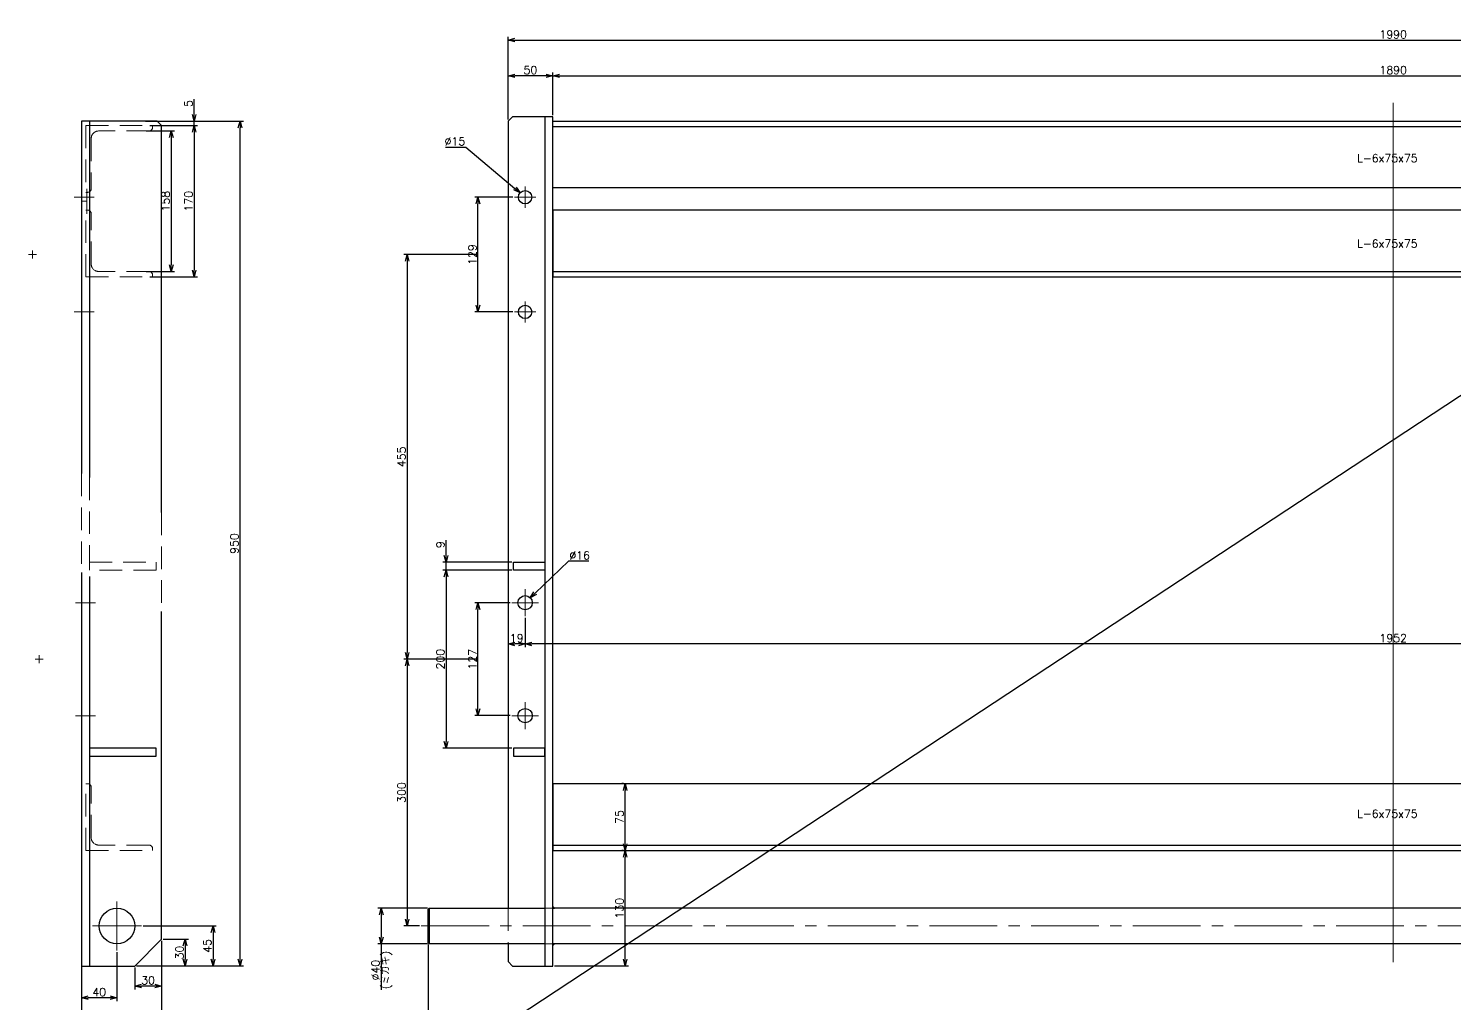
# Model space of a CAD drawing. Header units: millimetres. Extents: x -8731 to 85711, y -14522 to 31379.
# Drawn here: x 2849 to 4452, y -2187 to -1091 of the extents above; entities that cross this region are included whole.
import ezdxf

# ---------------------------------------------------------------- set-up
doc = ezdxf.new("R2010")
doc.units = ezdxf.units.MM
doc.header["$LTSCALE"] = 4
doc.header["$PDMODE"] = 99
doc.header["$PDSIZE"] = 1
doc.linetypes.add('CENTER2', pattern=[28.575, 19.05, -3.175, 3.175, -3.175])
doc.linetypes.add('HIDDEN', pattern=[9.525, 6.35, -3.175])
for name, color, linetype, lineweight in [('04_HIDDEN', 2, 'HIDDEN', 13), ('05_CENTER', 4, 'CENTER2', 13), ('08_DIM', 3, 'Continuous', 13)]:
    doc.layers.add(name, color=color, linetype=linetype, lineweight=lineweight)
doc.layers.add('10_DRAFT', color=8, linetype='Continuous', lineweight=0, plot=False)
doc.styles.add('KSS_TXT', font='txt.shx', dxfattribs={"bigfont": 'extfont2.shx'})
doc.dimstyles.new('KSS_DIM', dxfattribs={"dimscale": 3, "dimtxt": 3, "dimasz": 2.5, "dimexe": 1.25, "dimexo": 0.625, "dimtad": 1, "dimdsep": 46, "dimtxsty": 'KSS_TXT', "dimblk": 'OPEN30', "dimcen": 0, "dimazin": 2, "dimtfac": 0.75, "dimtmove": 0, "dimatfit": 3, "dimldrblk": 'OPEN30', "dimfxl": 1, "dimtolj": 1, "dimarcsym": 0})
doc.dimstyles.new('KSS_DIM$3', dxfattribs={"dimscale": 3, "dimtxt": 3, "dimasz": 2.5, "dimexe": 1.25, "dimexo": 0.625, "dimtad": 1, "dimtih": 1, "dimtoh": 1, "dimdsep": 46, "dimtxsty": 'KSS_TXT', "dimblk": 'OPEN30', "dimcen": 0, "dimazin": 2, "dimtfac": 0.75, "dimtofl": 0, "dimtmove": 0, "dimatfit": 3, "dimldrblk": 'OPEN30', "dimfxl": 1, "dimtolj": 1, "dimarcsym": 0})

# ---------------------------------------------------------------- blocks, each defined once
blk = doc.blocks.new('_Open30')
at = {"color": 0, "linetype": 'ByBlock', "lineweight": -2}
for p, q in [((-1, 0.27), (0, 0)), ((0, 0), (-1, -0.27)), ((0, 0), (-1, 0))]:
    blk.add_line(p, q, dxfattribs=at)
blk = doc.blocks.new('*D973')
at = {"layer": '08_DIM', "color": 0, "lineweight": -2, "transparency": 16777216}
for p, q in [((3392.3, -1699.9), (3314.5, -1699.9)), ((3318.3, -1707.4), (3318.3, -1892.4)), ((3392.3, -1899.9), (3314.5, -1899.9))]:
    blk.add_line(p, q, dxfattribs=at)
at = {"layer": 'Defpoints', "color": 0, "transparency": 16777216}
for p in [(3394.2, -1699.9), (3318.3, -1899.9), (3394.2, -1899.9)]:
    blk.add_point(p, dxfattribs=at)
at = {"layer": '08_DIM', "color": 0, "lineweight": -2, "transparency": 16777216, "xscale": 7.5, "yscale": 7.5, "zscale": 7.5}
for p, rotation in [((3318.3, -1699.9), 90), ((3318.3, -1899.9), 270)]:
    blk.add_blockref('_Open30', p, dxfattribs=dict(at, rotation=rotation))
at = {"layer": '08_DIM', "color": 0, "transparency": 16777216, "insert": (3311.9, -1799.9), "char_height": 9, "attachment_point": 5, "rotation": 90, "style": 'KSS_TXT'}
blk.add_mtext('\\A1;200', dxfattribs=at)
blk = doc.blocks.new('*D1056')
at = {"layer": '08_DIM', "color": 0, "lineweight": -2, "transparency": 16777216}
for p, q in [((3390.2, -1736.4), (3350.5, -1736.4)), ((3354.2, -1855.9), (3354.2, -1743.9)), ((3390.2, -1863.4), (3350.5, -1863.4))]:
    blk.add_line(p, q, dxfattribs=at)
at = {"layer": 'Defpoints', "color": 0, "transparency": 16777216}
for p in [(3354.2, -1736.4), (3392.1, -1736.4), (3392.1, -1863.4)]:
    blk.add_point(p, dxfattribs=at)
at = {"layer": '08_DIM', "color": 0, "lineweight": -2, "transparency": 16777216, "xscale": 7.5, "yscale": 7.5, "zscale": 7.5}
for p, rotation in [((3354.2, -1736.4), 90), ((3354.2, -1863.4), 270)]:
    blk.add_blockref('_Open30', p, dxfattribs=dict(at, rotation=rotation))
at = {"layer": '08_DIM', "color": 0, "transparency": 16777216, "insert": (3347.9, -1799.9), "char_height": 9, "attachment_point": 5, "rotation": 90, "style": 'KSS_TXT'}
blk.add_mtext('\\A1;127', dxfattribs=at)
blk = doc.blocks.new('*D1057')
at = {"layer": '08_DIM', "color": 0, "lineweight": -2, "transparency": 16777216}
for p, q in [((2977.9, -2099.9), (3060, -2099.9)), ((3056.3, -2107.4), (3056.3, -2137.4)), ((2970.2, -2144.9), (3060, -2144.9))]:
    blk.add_line(p, q, dxfattribs=at)
at = {"layer": 'Defpoints', "color": 0, "transparency": 16777216}
for p in [(2976, -2099.9), (2968.3, -2144.9), (3056.3, -2144.9)]:
    blk.add_point(p, dxfattribs=at)
at = {"layer": '08_DIM', "color": 0, "lineweight": -2, "transparency": 16777216, "xscale": 7.5, "yscale": 7.5, "zscale": 7.5}
for p, rotation in [((3056.3, -2099.9), 90), ((3056.3, -2144.9), 270)]:
    blk.add_blockref('_Open30', p, dxfattribs=dict(at, rotation=rotation))
at = {"layer": '08_DIM', "color": 0, "transparency": 16777216, "insert": (3049.9, -2122.4), "char_height": 9, "attachment_point": 5, "rotation": 90, "style": 'KSS_TXT'}
blk.add_mtext('\\A1;45', dxfattribs=at)
blk = doc.blocks.new('*D1074')
at = {"layer": '08_DIM', "color": 0, "lineweight": -2, "transparency": 16777216}
for p, q in [((2998.3, -2116.8), (2998.3, -2171.2)), ((2968.3, -2146.8), (2968.3, -2171.2)), ((2990.8, -2167.5), (2975.8, -2167.5))]:
    blk.add_line(p, q, dxfattribs=at)
at = {"layer": 'Defpoints', "color": 0, "transparency": 16777216}
for p in [(2998.3, -2114.9), (2968.3, -2144.9), (2968.3, -2167.5)]:
    blk.add_point(p, dxfattribs=at)
at = {"layer": '08_DIM', "color": 0, "lineweight": -2, "transparency": 16777216, "xscale": 7.5, "yscale": 7.5, "zscale": 7.5, "rotation": 180}
blk.add_blockref('_Open30', (2968.3, -2167.5), dxfattribs=at)
at = {"layer": '08_DIM', "color": 0, "lineweight": -2, "transparency": 16777216, "xscale": 7.5, "yscale": 7.5, "zscale": 7.5}
blk.add_blockref('_Open30', (2998.3, -2167.5), dxfattribs=at)
at = {"layer": '08_DIM', "color": 0, "transparency": 16777216, "insert": (2983.3, -2161.1), "char_height": 9, "attachment_point": 5, "style": 'KSS_TXT'}
blk.add_mtext('\\A1;30', dxfattribs=at)
blk = doc.blocks.new('A$C67F20274_1_1_1')
h = blk.add_hatch(color=3)
h.dxf.hatch_style = 1
h.paths.add_polyline_path([(0, -2), (0, 0), (-2, 0)])
at = {"color": 3}
blk.add_lwpolyline([(0, 0), (-2, 0), (-2, 0), (0, -2)], close=True, dxfattribs=at)
blk = doc.blocks.new('A$C710D0C96_1_1_1')
at = {"color": 0}
for p, q in [((-954, 940), (-954, -15)), ((-945, 929), (945, 929)), ((-945, 766), (945, 766)), ((-945, 121), (945, 121)), ((-1084, 50), (-1084, 10)), ((945, 50), (-945, 50)), ((945, 10), (-945, 10))]:
    blk.add_line(p, q, dxfattribs=at)
blk.add_lwpolyline([(-995, 10), (-995, -10), (-990, -15), (-945, -15), (-945, 940), (-990, 940), (-995, 935), (-995, 50)], dxfattribs=at)
for points in [[(-945, 935), (945, 935), (945, 860), (-945, 860)], [(-945, 760), (945, 760), (945, 835), (-945, 835)], [(-954, 430), (-989, 430), (-989, 439), (-954, 439)], [(-954, 230), (-989, 230), (-989, 221), (-954, 221)], [(-945, 115), (945, 115), (945, 190), (-945, 190)], [(-954, 50), (-954, 10), (-1084, 10), (-1085, 11), (-1085, 49), (-1084, 50)]]:
    blk.add_lwpolyline(points, close=True, dxfattribs=at)
for centre, radius in [((-976, 849.5), 7.5), ((-976, 720.5), 7.5), ((-976, 393.5), 8), ((-976, 266.5), 8)]:
    blk.add_circle(centre, radius, dxfattribs=at)
at = {"layer": '04_HIDDEN'}
for p, q in [((-995, 50), (-995, 10)), ((-954, 50), (-945, 50)), ((-954, 10), (-945, 10))]:
    blk.add_line(p, q, dxfattribs=at)
at = {"layer": '05_CENTER'}
for p, q in [((-976, 837.6), (-976, 861.4)), ((-987.9, 849.5), (-964.1, 849.5)), ((-976, 708.6), (-976, 732.4)), ((-987.9, 720.5), (-964.1, 720.5)), ((-976, 378.4), (-976, 408.6)), ((-991.1, 393.5), (-960.9, 393.5)), ((-976, 251.4), (-976, 281.6)), ((-991.1, 266.5), (-960.9, 266.5)), ((-1092.8, 30), (1092.8, 30))]:
    blk.add_line(p, q, dxfattribs=at)
at = {"layer": '10_DRAFT'}
blk.add_line((0, 955.7), (0, -10.8), dxfattribs=at)
at = {"rotation": 180}
blk.add_blockref('A$C67F20274_1_1_1', (-945, 50), dxfattribs=at)
at = {"xscale": -1}
blk.add_blockref('A$C67F20274_1_1_1', (-945, 10), dxfattribs=at)
at = {"layer": '10_DRAFT', "style": 'KSS_TXT'}
for p in [(-40.7, 888.9), (-40.7, 792.8), (-40.7, 151.8)]:
    blk.add_text('L-6x75x75', height=9, dxfattribs=at).set_placement(p)
blk = doc.blocks.new('*D3765')
at = {"layer": '08_DIM', "color": 0, "lineweight": -2, "transparency": 16777216}
for p, q in [((2981.2, -1205.9), (3013.1, -1205.9)), ((3009.4, -1213.4), (3009.4, -1356.4)), ((2981.2, -1363.9), (3013.1, -1363.9))]:
    blk.add_line(p, q, dxfattribs=at)
at = {"layer": 'Defpoints', "color": 0, "transparency": 16777216}
for p in [(2979.3, -1205.9), (2979.3, -1363.9), (3009.4, -1363.9)]:
    blk.add_point(p, dxfattribs=at)
at = {"layer": '08_DIM', "color": 0, "lineweight": -2, "transparency": 16777216, "xscale": 7.5, "yscale": 7.5, "zscale": 7.5}
for p, rotation in [((3009.4, -1205.9), 90), ((3009.4, -1363.9), 270)]:
    blk.add_blockref('_Open30', p, dxfattribs=dict(at, rotation=rotation))
at = {"layer": '08_DIM', "color": 0, "transparency": 16777216, "insert": (3003, -1284.9), "char_height": 9, "attachment_point": 5, "rotation": 90, "style": 'KSS_TXT'}
blk.add_mtext('\\A1;158', dxfattribs=at)
blk = doc.blocks.new('*D3766')
at = {"layer": '08_DIM', "color": 0, "lineweight": -2, "transparency": 16777216}
for p, q in [((2985.2, -1199.9), (3038.9, -1199.9)), ((3035.1, -1207.4), (3035.1, -1362.4)), ((2985.2, -1369.9), (3038.9, -1369.9))]:
    blk.add_line(p, q, dxfattribs=at)
at = {"layer": 'Defpoints', "color": 0, "transparency": 16777216}
for p in [(2983.3, -1199.9), (2983.3, -1369.9), (3035.1, -1369.9)]:
    blk.add_point(p, dxfattribs=at)
at = {"layer": '08_DIM', "color": 0, "lineweight": -2, "transparency": 16777216, "xscale": 7.5, "yscale": 7.5, "zscale": 7.5}
for p, rotation in [((3035.1, -1199.9), 90), ((3035.1, -1369.9), 270)]:
    blk.add_blockref('_Open30', p, dxfattribs=dict(at, rotation=rotation))
at = {"layer": '08_DIM', "color": 0, "transparency": 16777216, "insert": (3028.8, -1284.9), "char_height": 9, "attachment_point": 5, "rotation": 90, "style": 'KSS_TXT'}
blk.add_mtext('\\A1;170', dxfattribs=at)
blk = doc.blocks.new('*D3767')
at = {"layer": '08_DIM', "color": 0, "lineweight": -2, "transparency": 16777216}
for p, q in [((2980.2, -1194.9), (3090.4, -1194.9)), ((3086.7, -2137.4), (3086.7, -1202.4)), ((2970.2, -2144.9), (3090.4, -2144.9))]:
    blk.add_line(p, q, dxfattribs=at)
at = {"layer": 'Defpoints', "color": 0, "transparency": 16777216}
for p in [(2978.3, -1194.9), (3086.7, -1194.9), (2968.3, -2144.9)]:
    blk.add_point(p, dxfattribs=at)
at = {"layer": '08_DIM', "color": 0, "lineweight": -2, "transparency": 16777216, "xscale": 7.5, "yscale": 7.5, "zscale": 7.5}
for p, rotation in [((3086.7, -1194.9), 90), ((3086.7, -2144.9), 270)]:
    blk.add_blockref('_Open30', p, dxfattribs=dict(at, rotation=rotation))
at = {"layer": '08_DIM', "color": 0, "transparency": 16777216, "insert": (3080.3, -1669.9), "char_height": 9, "attachment_point": 5, "rotation": 90, "style": 'KSS_TXT'}
blk.add_mtext('\\A1;950', dxfattribs=at)
blk = doc.blocks.new('*D3768')
at = {"layer": '08_DIM', "color": 0, "lineweight": -2, "transparency": 16777216}
for p, q in [((2998.3, -2116.8), (2998.3, -2216.3)), ((2908.3, -2136.8), (2908.3, -2216.3)), ((2990.8, -2212.5), (2915.8, -2212.5))]:
    blk.add_line(p, q, dxfattribs=at)
at = {"layer": 'Defpoints', "color": 0, "transparency": 16777216}
for p in [(2998.3, -2114.9), (2908.3, -2134.9), (2908.3, -2212.5)]:
    blk.add_point(p, dxfattribs=at)
at = {"layer": '08_DIM', "color": 0, "lineweight": -2, "transparency": 16777216, "xscale": 7.5, "yscale": 7.5, "zscale": 7.5, "rotation": 180}
blk.add_blockref('_Open30', (2908.3, -2212.5), dxfattribs=at)
at = {"layer": '08_DIM', "color": 0, "lineweight": -2, "transparency": 16777216, "xscale": 7.5, "yscale": 7.5, "zscale": 7.5}
blk.add_blockref('_Open30', (2998.3, -2212.5), dxfattribs=at)
at = {"layer": '08_DIM', "color": 0, "transparency": 16777216, "insert": (2953.3, -2206.2), "char_height": 9, "attachment_point": 5, "style": 'KSS_TXT'}
blk.add_mtext('\\A1;90', dxfattribs=at)
blk = doc.blocks.new('*D3769')
at = {"layer": '08_DIM', "color": 0, "lineweight": -2, "transparency": 16777216}
for p, q in [((3000.2, -2114.9), (3028.7, -2114.9)), ((3024.9, -2122.4), (3024.9, -2137.4)), ((2970.2, -2144.9), (3028.7, -2144.9))]:
    blk.add_line(p, q, dxfattribs=at)
at = {"layer": 'Defpoints', "color": 0, "transparency": 16777216}
for p in [(2998.3, -2114.9), (2968.3, -2144.9), (3024.9, -2144.9)]:
    blk.add_point(p, dxfattribs=at)
at = {"layer": '08_DIM', "color": 0, "lineweight": -2, "transparency": 16777216, "xscale": 7.5, "yscale": 7.5, "zscale": 7.5}
for p, rotation in [((3024.9, -2114.9), 90), ((3024.9, -2144.9), 270)]:
    blk.add_blockref('_Open30', p, dxfattribs=dict(at, rotation=rotation))
at = {"layer": '08_DIM', "color": 0, "transparency": 16777216, "insert": (3018.6, -2129.9), "char_height": 9, "attachment_point": 5, "rotation": 90, "style": 'KSS_TXT'}
blk.add_mtext('\\A1;30', dxfattribs=at)
blk = doc.blocks.new('*D3770')
at = {"layer": '08_DIM', "color": 0, "lineweight": -2, "transparency": 16777216}
for p, q in [((3035.1, -1187.4), (3035.1, -1170.2)), ((2980.2, -1194.9), (3038.9, -1194.9)), ((2985.2, -1199.9), (3038.9, -1199.9)), ((3035.1, -1199.9), (3035.1, -1194.9)), ((3035.1, -1207.4), (3035.1, -1214.9))]:
    blk.add_line(p, q, dxfattribs=at)
at = {"layer": 'Defpoints', "color": 0, "transparency": 16777216}
for p in [(2978.3, -1194.9), (2983.3, -1199.9), (3035.1, -1194.9)]:
    blk.add_point(p, dxfattribs=at)
at = {"layer": '08_DIM', "color": 0, "lineweight": -2, "transparency": 16777216, "xscale": 7.5, "yscale": 7.5, "zscale": 7.5}
for p, rotation in [((3035.1, -1194.9), 270), ((3035.1, -1199.9), 90)]:
    blk.add_blockref('_Open30', p, dxfattribs=dict(at, rotation=rotation))
at = {"layer": '08_DIM', "color": 0, "transparency": 16777216, "insert": (3028.7, -1175.1), "char_height": 9, "attachment_point": 5, "rotation": 90, "style": 'KSS_TXT'}
blk.add_mtext('\\A1;5', dxfattribs=at)
blk = doc.blocks.new('*D3771')
at = {"layer": '08_DIM', "color": 0, "lineweight": -2, "transparency": 16777216}
for p, q in [((2948.3, -2129.5), (2948.3, -2184.4)), ((2908.3, -2136.8), (2908.3, -2184.4)), ((2940.8, -2180.6), (2915.8, -2180.6))]:
    blk.add_line(p, q, dxfattribs=at)
at = {"layer": 'Defpoints', "color": 0, "transparency": 16777216}
for p in [(2948.3, -2127.6), (2908.3, -2134.9), (2908.3, -2180.6)]:
    blk.add_point(p, dxfattribs=at)
at = {"layer": '08_DIM', "color": 0, "lineweight": -2, "transparency": 16777216, "xscale": 7.5, "yscale": 7.5, "zscale": 7.5, "rotation": 180}
blk.add_blockref('_Open30', (2908.3, -2180.6), dxfattribs=at)
at = {"layer": '08_DIM', "color": 0, "lineweight": -2, "transparency": 16777216, "xscale": 7.5, "yscale": 7.5, "zscale": 7.5}
blk.add_blockref('_Open30', (2948.3, -2180.6), dxfattribs=at)
at = {"layer": '08_DIM', "color": 0, "transparency": 16777216, "insert": (2928.3, -2174.3), "char_height": 9, "attachment_point": 5, "style": 'KSS_TXT'}
blk.add_mtext('\\A1;40', dxfattribs=at)
blk = doc.blocks.new('*D3773')
at = {"layer": '08_DIM', "color": 0, "lineweight": -2, "transparency": 16777216}
for p, q in [((3388.2, -1193.1), (3388.2, -1140.1)), ((3430.7, -1143.9), (3395.7, -1143.9)), ((3438.2, -1188.1), (3438.2, -1140.1))]:
    blk.add_line(p, q, dxfattribs=at)
at = {"layer": 'Defpoints', "color": 0, "transparency": 16777216}
for p in [(3388.2, -1143.9), (3388.2, -1194.9), (3438.2, -1189.9)]:
    blk.add_point(p, dxfattribs=at)
at = {"layer": '08_DIM', "color": 0, "lineweight": -2, "transparency": 16777216, "xscale": 7.5, "yscale": 7.5, "zscale": 7.5, "rotation": 180}
blk.add_blockref('_Open30', (3388.2, -1143.9), dxfattribs=at)
at = {"layer": '08_DIM', "color": 0, "lineweight": -2, "transparency": 16777216, "xscale": 7.5, "yscale": 7.5, "zscale": 7.5}
blk.add_blockref('_Open30', (3438.2, -1143.9), dxfattribs=at)
at = {"layer": '08_DIM', "color": 0, "transparency": 16777216, "insert": (3413.2, -1137.5), "char_height": 9, "attachment_point": 5, "style": 'KSS_TXT'}
blk.add_mtext('\\A1;50', dxfattribs=at)
blk = doc.blocks.new('*D3774')
at = {"layer": '08_DIM', "color": 0, "lineweight": -2, "transparency": 16777216}
for p, q in [((3407.2, -1753.4), (3407.2, -1786.5)), ((5359.2, -1753.4), (5359.2, -1786.5)), ((5351.7, -1782.7), (3414.7, -1782.7))]:
    blk.add_line(p, q, dxfattribs=at)
at = {"layer": 'Defpoints', "color": 0, "transparency": 16777216}
for p in [(3407.2, -1751.5), (5359.2, -1751.5), (3407.2, -1782.7)]:
    blk.add_point(p, dxfattribs=at)
at = {"layer": '08_DIM', "color": 0, "lineweight": -2, "transparency": 16777216, "xscale": 7.5, "yscale": 7.5, "zscale": 7.5, "rotation": 180}
blk.add_blockref('_Open30', (3407.2, -1782.7), dxfattribs=at)
at = {"layer": '08_DIM', "color": 0, "lineweight": -2, "transparency": 16777216, "xscale": 7.5, "yscale": 7.5, "zscale": 7.5}
blk.add_blockref('_Open30', (5359.2, -1782.7), dxfattribs=at)
at = {"layer": '08_DIM', "color": 0, "transparency": 16777216, "insert": (4383.2, -1776.3), "char_height": 9, "attachment_point": 5, "style": 'KSS_TXT'}
blk.add_mtext('\\A1;1952', dxfattribs=at)
blk = doc.blocks.new('*D3776')
at = {"layer": '08_DIM', "color": 0, "lineweight": -2, "transparency": 16777216}
for p, q in [((3438.2, -1188.1), (3438.2, -1140.1)), ((3445.7, -1143.9), (5320.7, -1143.9)), ((5328.2, -1188.1), (5328.2, -1140.1))]:
    blk.add_line(p, q, dxfattribs=at)
at = {"layer": 'Defpoints', "color": 0, "transparency": 16777216}
for p in [(5328.2, -1143.9), (3438.2, -1189.9), (5328.2, -1189.9)]:
    blk.add_point(p, dxfattribs=at)
at = {"layer": '08_DIM', "color": 0, "lineweight": -2, "transparency": 16777216, "xscale": 7.5, "yscale": 7.5, "zscale": 7.5, "rotation": 180}
blk.add_blockref('_Open30', (3438.2, -1143.9), dxfattribs=at)
at = {"layer": '08_DIM', "color": 0, "lineweight": -2, "transparency": 16777216, "xscale": 7.5, "yscale": 7.5, "zscale": 7.5}
blk.add_blockref('_Open30', (5328.2, -1143.9), dxfattribs=at)
at = {"layer": '08_DIM', "color": 0, "transparency": 16777216, "insert": (4383.2, -1137.5), "char_height": 9, "attachment_point": 5, "style": 'KSS_TXT'}
blk.add_mtext('\\A1;1890', dxfattribs=at)
blk = doc.blocks.new('*D3777')
at = {"layer": '08_DIM', "color": 0, "lineweight": -2, "transparency": 16777216}
for p, q in [((3297.3, -2079.9), (3241.6, -2079.9)), ((3245.4, -2087.4), (3245.4, -2112.4)), ((3297.3, -2119.9), (3241.6, -2119.9)), ((3245.4, -2119.9), (3245.4, -2171.8))]:
    blk.add_line(p, q, dxfattribs=at)
at = {"layer": 'Defpoints', "color": 0, "transparency": 16777216}
for p in [(3299.2, -2079.9), (3245.4, -2119.9), (3299.2, -2119.9)]:
    blk.add_point(p, dxfattribs=at)
at = {"layer": '08_DIM', "color": 0, "lineweight": -2, "transparency": 16777216, "xscale": 7.5, "yscale": 7.5, "zscale": 7.5}
for p, rotation in [((3245.4, -2079.9), 90), ((3245.4, -2119.9), 270)]:
    blk.add_blockref('_Open30', p, dxfattribs=dict(at, rotation=rotation))
at = {"layer": '08_DIM', "color": 0, "transparency": 16777216, "char_height": 9, "attachment_point": 5, "rotation": 90, "style": 'KSS_TXT'}
for s, insert in [('\\A1;(ミガキ)', (3251.8, -2149.6)), ('\\A1;%%C40', (3239, -2149.6))]:
    blk.add_mtext(s, dxfattribs=dict(at, insert=insert))
blk = doc.blocks.new('*D3778')
at = {"layer": '08_DIM', "color": 0, "lineweight": -2, "transparency": 16777216}
for p, q in [((3465.1, -2014.9), (3523.5, -2014.9)), ((3519.7, -2137.4), (3519.7, -2022.4)), ((3440.1, -2144.9), (3523.5, -2144.9))]:
    blk.add_line(p, q, dxfattribs=at)
at = {"layer": 'Defpoints', "color": 0, "transparency": 16777216}
for p in [(3463.2, -2014.9), (3519.7, -2014.9), (3438.2, -2144.9)]:
    blk.add_point(p, dxfattribs=at)
at = {"layer": '08_DIM', "color": 0, "lineweight": -2, "transparency": 16777216, "xscale": 7.5, "yscale": 7.5, "zscale": 7.5}
for p, rotation in [((3519.7, -2014.9), 90), ((3519.7, -2144.9), 270)]:
    blk.add_blockref('_Open30', p, dxfattribs=dict(at, rotation=rotation))
at = {"layer": '08_DIM', "color": 0, "transparency": 16777216, "insert": (3513.3, -2079.9), "char_height": 9, "attachment_point": 5, "rotation": 90, "style": 'KSS_TXT'}
blk.add_mtext('\\A1;130', dxfattribs=at)
blk = doc.blocks.new('*D3779')
at = {"layer": '08_DIM', "color": 0, "lineweight": -2, "transparency": 16777216}
for p, q in [((3517.8, -1939.9), (3516, -1939.9)), ((3519.7, -2007.4), (3519.7, -1947.4)), ((3517.8, -2014.9), (3516, -2014.9))]:
    blk.add_line(p, q, dxfattribs=at)
at = {"layer": 'Defpoints', "color": 0, "transparency": 16777216}
for p in [(3519.7, -1939.9), (3519.7, -1939.9), (3519.7, -2014.9)]:
    blk.add_point(p, dxfattribs=at)
at = {"layer": '08_DIM', "color": 0, "lineweight": -2, "transparency": 16777216, "xscale": 7.5, "yscale": 7.5, "zscale": 7.5}
for p, rotation in [((3519.7, -1939.9), 90), ((3519.7, -2014.9), 270)]:
    blk.add_blockref('_Open30', p, dxfattribs=dict(at, rotation=rotation))
at = {"layer": '08_DIM', "color": 0, "transparency": 16777216, "insert": (3513.3, -1977.4), "char_height": 9, "attachment_point": 5, "rotation": 90, "style": 'KSS_TXT'}
blk.add_mtext('\\A1;75', dxfattribs=at)
blk = doc.blocks.new('*D3780')
at = {"layer": '08_DIM', "color": 0, "lineweight": -2, "transparency": 16777216}
for p, q in [((3388.2, -1748.4), (3388.2, -1786.5)), ((3407.2, -1753.4), (3407.2, -1786.5)), ((3399.7, -1782.7), (3395.7, -1782.7))]:
    blk.add_line(p, q, dxfattribs=at)
at = {"layer": 'Defpoints', "color": 0, "transparency": 16777216}
for p in [(3388.2, -1746.5), (3407.2, -1751.5), (3388.2, -1782.7)]:
    blk.add_point(p, dxfattribs=at)
at = {"layer": '08_DIM', "color": 0, "lineweight": -2, "transparency": 16777216, "xscale": 7.5, "yscale": 7.5, "zscale": 7.5, "rotation": 180}
blk.add_blockref('_Open30', (3388.2, -1782.7), dxfattribs=at)
at = {"layer": '08_DIM', "color": 0, "lineweight": -2, "transparency": 16777216, "xscale": 7.5, "yscale": 7.5, "zscale": 7.5}
blk.add_blockref('_Open30', (3407.2, -1782.7), dxfattribs=at)
at = {"layer": '08_DIM', "color": 0, "transparency": 16777216, "insert": (3397.7, -1776.3), "char_height": 9, "attachment_point": 5, "style": 'KSS_TXT'}
blk.add_mtext('\\A1;19', dxfattribs=at)
blk = doc.blocks.new('*D3781')
at = {"layer": '08_DIM', "color": 0, "lineweight": -2, "transparency": 16777216}
for p, q in [((3318.3, -1683.4), (3318.3, -1666.2)), ((3392.3, -1690.9), (3314.5, -1690.9)), ((3318.3, -1699.9), (3318.3, -1690.9)), ((3392.3, -1699.9), (3314.5, -1699.9)), ((3318.3, -1707.4), (3318.3, -1714.9))]:
    blk.add_line(p, q, dxfattribs=at)
at = {"layer": 'Defpoints', "color": 0, "transparency": 16777216}
for p in [(3318.3, -1690.9), (3394.2, -1690.9), (3394.2, -1699.9)]:
    blk.add_point(p, dxfattribs=at)
at = {"layer": '08_DIM', "color": 0, "lineweight": -2, "transparency": 16777216, "xscale": 7.5, "yscale": 7.5, "zscale": 7.5}
for p, rotation in [((3318.3, -1690.9), 270), ((3318.3, -1699.9), 90)]:
    blk.add_blockref('_Open30', p, dxfattribs=dict(at, rotation=rotation))
at = {"layer": '08_DIM', "color": 0, "transparency": 16777216, "insert": (3311.9, -1671.1), "char_height": 9, "attachment_point": 5, "rotation": 90, "style": 'KSS_TXT'}
blk.add_mtext('\\A1;9', dxfattribs=at)
blk = doc.blocks.new('*D3782')
at = {"layer": '08_DIM', "color": 0, "lineweight": -2, "transparency": 16777216}
for p, q in [((3393.4, -1280.4), (3350.5, -1280.4)), ((3354.2, -1401.9), (3354.2, -1287.9)), ((3393.4, -1409.4), (3350.5, -1409.4))]:
    blk.add_line(p, q, dxfattribs=at)
at = {"layer": 'Defpoints', "color": 0, "transparency": 16777216}
for p in [(3354.2, -1280.4), (3395.3, -1280.4), (3395.3, -1409.4)]:
    blk.add_point(p, dxfattribs=at)
at = {"layer": '08_DIM', "color": 0, "lineweight": -2, "transparency": 16777216, "xscale": 7.5, "yscale": 7.5, "zscale": 7.5}
for p, rotation in [((3354.2, -1280.4), 90), ((3354.2, -1409.4), 270)]:
    blk.add_blockref('_Open30', p, dxfattribs=dict(at, rotation=rotation))
at = {"layer": '08_DIM', "color": 0, "transparency": 16777216, "insert": (3347.9, -1344.9), "char_height": 9, "attachment_point": 5, "rotation": 90, "style": 'KSS_TXT'}
blk.add_mtext('\\A1;129', dxfattribs=at)
blk = doc.blocks.new('*D3783')
at = {"layer": '08_DIM', "color": 0, "lineweight": -2, "transparency": 16777216}
for p, q in [((3352.4, -1344.9), (3270.9, -1344.9)), ((3274.6, -1352.4), (3274.6, -1792.4)), ((3352.4, -1799.9), (3270.9, -1799.9))]:
    blk.add_line(p, q, dxfattribs=at)
at = {"layer": 'Defpoints', "color": 0, "transparency": 16777216}
for p in [(3354.2, -1344.9), (3274.6, -1799.9), (3354.2, -1799.9)]:
    blk.add_point(p, dxfattribs=at)
at = {"layer": '08_DIM', "color": 0, "lineweight": -2, "transparency": 16777216, "xscale": 7.5, "yscale": 7.5, "zscale": 7.5}
for p, rotation in [((3274.6, -1344.9), 90), ((3274.6, -1799.9), 270)]:
    blk.add_blockref('_Open30', p, dxfattribs=dict(at, rotation=rotation))
at = {"layer": '08_DIM', "color": 0, "transparency": 16777216, "insert": (3268.3, -1572.4), "char_height": 9, "attachment_point": 5, "rotation": 90, "style": 'KSS_TXT'}
blk.add_mtext('\\A1;455', dxfattribs=at)
blk = doc.blocks.new('*D3784')
at = {"layer": '08_DIM', "color": 0, "lineweight": -2, "transparency": 16777216}
for p, q in [((3352.4, -1799.9), (3270.9, -1799.9)), ((3274.6, -1807.4), (3274.6, -2092.4)), ((3288.5, -2099.9), (3270.9, -2099.9))]:
    blk.add_line(p, q, dxfattribs=at)
at = {"layer": 'Defpoints', "color": 0, "transparency": 16777216}
for p in [(3354.2, -1799.9), (3274.6, -2099.9), (3290.4, -2099.9)]:
    blk.add_point(p, dxfattribs=at)
at = {"layer": '08_DIM', "color": 0, "lineweight": -2, "transparency": 16777216, "xscale": 7.5, "yscale": 7.5, "zscale": 7.5}
for p, rotation in [((3274.6, -1799.9), 90), ((3274.6, -2099.9), 270)]:
    blk.add_blockref('_Open30', p, dxfattribs=dict(at, rotation=rotation))
at = {"layer": '08_DIM', "color": 0, "transparency": 16777216, "insert": (3268.3, -1949.9), "char_height": 9, "attachment_point": 5, "rotation": 90, "style": 'KSS_TXT'}
blk.add_mtext('\\A1;300', dxfattribs=at)
blk = doc.blocks.new('*D3787')
at = {"layer": '08_DIM', "color": 0, "lineweight": -2, "transparency": 16777216}
for p, q in [((3298.2, -2120.8), (3298.2, -2209.9)), ((5468.2, -2120.8), (5468.2, -2209.9)), ((5460.7, -2206.2), (3305.7, -2206.2))]:
    blk.add_line(p, q, dxfattribs=at)
at = {"layer": 'Defpoints', "color": 0, "transparency": 16777216}
for p in [(3298.2, -2118.9), (5468.2, -2118.9), (3298.2, -2206.2)]:
    blk.add_point(p, dxfattribs=at)
at = {"layer": '08_DIM', "color": 0, "lineweight": -2, "transparency": 16777216, "xscale": 7.5, "yscale": 7.5, "zscale": 7.5, "rotation": 180}
blk.add_blockref('_Open30', (3298.2, -2206.2), dxfattribs=at)
at = {"layer": '08_DIM', "color": 0, "lineweight": -2, "transparency": 16777216, "xscale": 7.5, "yscale": 7.5, "zscale": 7.5}
blk.add_blockref('_Open30', (5468.2, -2206.2), dxfattribs=at)
at = {"layer": '08_DIM', "color": 0, "transparency": 16777216, "insert": (4383.2, -2199.8), "char_height": 9, "attachment_point": 5, "style": 'KSS_TXT'}
blk.add_mtext('\\A1;2170', dxfattribs=at)
blk = doc.blocks.new('*D3790')
at = {"layer": '08_DIM', "color": 0, "lineweight": -2, "transparency": 16777216}
for p, q in [((3317.7, -1224), (3340.5, -1224)), ((3340.5, -1224), (3395.7, -1270.8))]:
    blk.add_line(p, q, dxfattribs=at)
at = {"layer": 'Defpoints', "color": 0, "transparency": 16777216}
for p in [(3401.5, -1275.6), (3412.9, -1285.3)]:
    blk.add_point(p, dxfattribs=at)
at = {"layer": '08_DIM', "color": 0, "lineweight": -2, "transparency": 16777216, "xscale": 7.5, "yscale": 7.5, "zscale": 7.5, "rotation": 319.7311785398732}
blk.add_blockref('_Open30', (3401.5, -1275.6), dxfattribs=at)
at = {"layer": '08_DIM', "color": 0, "transparency": 16777216, "insert": (3328.2, -1217.6), "char_height": 9, "attachment_point": 5, "style": 'KSS_TXT'}
blk.add_mtext('\\A1;%%C15', dxfattribs=at)
blk = doc.blocks.new('*D3791')
at = {"layer": '08_DIM', "color": 0, "lineweight": -2, "transparency": 16777216}
for p, q in [((3456.1, -1689.6), (3418.4, -1725.7)), ((3479, -1689.6), (3456.1, -1689.6))]:
    blk.add_line(p, q, dxfattribs=at)
at = {"layer": 'Defpoints', "color": 0, "transparency": 16777216}
for p in [(3413, -1730.9), (3401.4, -1742)]:
    blk.add_point(p, dxfattribs=at)
at = {"layer": '08_DIM', "color": 0, "lineweight": -2, "transparency": 16777216, "xscale": 7.5, "yscale": 7.5, "zscale": 7.5, "rotation": 223.7780680516252}
blk.add_blockref('_Open30', (3413, -1730.9), dxfattribs=at)
at = {"layer": '08_DIM', "color": 0, "transparency": 16777216, "insert": (3468.5, -1683.2), "char_height": 9, "attachment_point": 5, "style": 'KSS_TXT'}
blk.add_mtext('\\A1;%%C16', dxfattribs=at)
blk = doc.blocks.new('*D3798')
at = {"layer": '08_DIM', "color": 0, "lineweight": -2, "transparency": 16777216}
for p, q in [((3388.2, -1193.1), (3388.2, -1100)), ((3395.7, -1103.7), (5370.7, -1103.7)), ((5378.2, -1193.1), (5378.2, -1100))]:
    blk.add_line(p, q, dxfattribs=at)
at = {"layer": 'Defpoints', "color": 0, "transparency": 16777216}
for p in [(5378.2, -1103.7), (3388.2, -1194.9), (5378.2, -1194.9)]:
    blk.add_point(p, dxfattribs=at)
at = {"layer": '08_DIM', "color": 0, "lineweight": -2, "transparency": 16777216, "xscale": 7.5, "yscale": 7.5, "zscale": 7.5, "rotation": 180}
blk.add_blockref('_Open30', (3388.2, -1103.7), dxfattribs=at)
at = {"layer": '08_DIM', "color": 0, "lineweight": -2, "transparency": 16777216, "xscale": 7.5, "yscale": 7.5, "zscale": 7.5}
blk.add_blockref('_Open30', (5378.2, -1103.7), dxfattribs=at)
at = {"layer": '08_DIM', "color": 0, "transparency": 16777216, "insert": (4383.2, -1097.4), "char_height": 9, "attachment_point": 5, "style": 'KSS_TXT'}
blk.add_mtext('\\A1;1990', dxfattribs=at)
blk = doc.blocks.new('A$C3B8279DF_1_1')
at = {"color": 0}
for p, q in [((0, 0), (0, -75)), ((0, 0), (75, 0)), ((75, -2), (75, 0)), ((6, -71), (6, -14.5)), ((14.5, -6), (71, -6)), ((2, -75), (0, -75))]:
    blk.add_line(p, q, dxfattribs=at)
for centre, radius, start, end in [((14.5, -14.5), 8.5, 90, 180), ((71, -2), 4, 270, 0), ((2, -71), 4, 270, 0)]:
    blk.add_arc(centre, radius, start, end, dxfattribs=at)
blk = doc.blocks.new('A$C1FC96EE0_1_1_1')
at = {"color": 0}
for p, q in [((-36, 935), (-36, 534.3)), ((-36, 423.1), (-36, -15))]:
    blk.add_line(p, q, dxfattribs=at)
for points in [[(45, 494.9), (45, 930), (40, 935), (-45, 935), (-45, 538.7)], [(-45, 427.5), (-45, -15), (15, -15), (45, 15), (45, 383.7)]]:
    blk.add_lwpolyline(points, dxfattribs=at)
blk.add_lwpolyline([(-36, 221), (39, 221), (39, 230), (-36, 230)], close=True, dxfattribs=at)
blk.add_circle((-5, 30), 20, dxfattribs=at)
at = {"layer": '04_HIDDEN'}
for p, q in [((-45, 538.7), (-45, 427.5)), ((-36, 534.3), (-36, 423.1)), ((45, 494.9), (45, 383.7))]:
    blk.add_line(p, q, dxfattribs=at)
blk.add_lwpolyline([(-36, 439), (39, 439), (39, 430), (-36, 430)], close=True, dxfattribs=at)
at = {"layer": '05_CENTER'}
for p, q in [((-30.7, 849.5), (-53.1, 849.5)), ((-30.7, 720.5), (-53.1, 720.5)), ((-29.3, 393.5), (-51.7, 393.5)), ((-29.3, 266.5), (-51.7, 266.5)), ((-5, 2.3), (-5, 57.7)), ((22.7, 30), (-32.7, 30))]:
    blk.add_line(p, q, dxfattribs=at)
at = {"layer": '10_DRAFT'}
for p, q in [((-39, 831), (-39, 859)), ((-45, 845), (-39, 845)), ((-100, 780.5), (-100, 789.5)), ((-104.5, 785), (-95.5, 785)), ((-97.1, 330), (-88.1, 330)), ((-92.6, 325.5), (-92.6, 334.5))]:
    blk.add_line(p, q, dxfattribs=at)
at = {"layer": '04_HIDDEN', "xscale": -1, "rotation": 90}
blk.add_blockref('A$C3B8279DF_1_1', (-40, 930), dxfattribs=at)
at = {"layer": '04_HIDDEN', "rotation": 90}
for p in [(-40, 760), (-40, 115)]:
    blk.add_blockref('A$C3B8279DF_1_1', p, dxfattribs=at)

msp = doc.modelspace()

# ---------------------------------------------------------------- linework, layer by layer
at = {"color": 2}
msp.add_line((5422.40083, -869.20451), (2860.6449, -2555.94689), dxfattribs=at)

# ---------------------------------------------------------------- block references
for name, p in [('A$C710D0C96_1_1_1', (4383.17884, -2129.94629)), ('A$C1FC96EE0_1_1_1', (2953.30057, -2129.94629))]:
    msp.add_blockref(name, p)

# ---------------------------------------------------------------- dimensions: what is measured, and where the dimension line sits
at = {"layer": '08_DIM'}
dim = msp.add_linear_dim(base=(5378.17884, -1103.73957), p1=(3388.17884, -1194.94629), p2=(5378.17884, -1194.94629), dimstyle='KSS_DIM', override={"dimscale": 3}, dxfattribs=at)
dim.commit()
dim.dimension.update_dxf_attribs({"geometry": '*D3798', "text_midpoint": (4383.17884, -1097.36457)})
at = {"layer": '08_DIM', "color": 1}
for base, p2, picture, middle in [((3388.17884, -1143.87576), (3388.17884, -1194.94629), '*D3773', (3413.17884, -1137.49451)), ((5328.17884, -1143.87576), (5328.17884, -1189.94629), '*D3776', (4383.17884, -1137.50076))]:
    dim = msp.add_linear_dim(base=base, p1=(3438.17884, -1189.94629), p2=p2, dimstyle='KSS_DIM', override={"dimscale": 3}, dxfattribs=at)
    dim.commit()
    dim.dimension.update_dxf_attribs({"geometry": picture, "text_midpoint": middle})
at = {"layer": '08_DIM'}
for base, p1, p2, angle, picture, middle in [((3035.12702, -1194.94629), (2983.30057, -1199.94629), (2978.30057, -1194.94629), 90, '*D3770', (3028.74577, -1175.07129)), ((3035.12702, -1369.94629), (2983.30057, -1199.94629), (2983.30057, -1369.94629), 90, '*D3766', (3028.75202, -1284.94629)), ((3009.37695, -1363.94629), (2979.30057, -1205.94629), (2979.30057, -1363.94629), 90, '*D3765', (3002.9957, -1284.94629)), ((3354.248, -1280.44629), (3395.28291, -1409.44629), (3395.28291, -1280.44629), 90, '*D3782', (3347.873, -1344.94629)), ((3274.64544, -2099.94629), (3354.248, -1799.94629), (3290.39657, -2099.94629), 90, '*D3784', (3268.27044, -1949.94629)), ((3519.70648, -1939.94629), (3519.70648, -2014.94629), (3519.70648, -1939.94629), 90, '*D3779', (3513.32523, -1977.44629)), ((2908.30057, -2180.64971), (2948.30057, -2127.64749), (2908.30057, -2134.94629), 180, '*D3771', (2928.30057, -2174.27471))]:
    dim = msp.add_linear_dim(base=base, p1=p1, p2=p2, angle=angle, dimstyle='KSS_DIM', override={"dimscale": 3}, dxfattribs=at)
    dim.commit()
    dim.dimension.update_dxf_attribs({"geometry": picture, "text_midpoint": middle})
at = {"layer": '08_DIM', "color": 1}
for base, p1, p2, angle, picture, middle in [((3086.6511, -1194.94629), (2968.30057, -2144.94629), (2978.30057, -1194.94629), 90, '*D3767', (3080.26985, -1669.94629)), ((3274.64544, -1799.94629), (3354.248, -1344.94629), (3354.248, -1799.94629), 90, '*D3783', (3268.25794, -1572.44629)), ((3519.70648, -2014.94629), (3438.17884, -2144.94629), (3463.17884, -2014.94629), 90, '*D3778', (3513.33148, -2079.94629)), ((2908.30057, -2212.52775), (2998.30057, -2114.94629), (2908.30057, -2134.94629), 180, '*D3768', (2953.30057, -2206.15275)), ((3024.94543, -2144.94629), (2998.30057, -2114.94629), (2968.30057, -2144.94629), 90, '*D3769', (3018.57043, -2129.94629))]:
    dim = msp.add_linear_dim(base=base, p1=p1, p2=p2, angle=angle, dimstyle='KSS_DIM', override={"dimscale": 3}, dxfattribs=at)
    dim.commit()
    dim.dimension.update_dxf_attribs({"geometry": picture, "text_midpoint": middle})
at = {"layer": '08_DIM'}
dim = msp.add_diameter_dim_2p(p1=(3412.90149, -1285.2941), p2=(3401.45619, -1275.59848), dimstyle='KSS_DIM$3', override={"dimscale": 3, "dimpost": '%%C<>'}, dxfattribs=at)
dim.commit()
dim.dimension.update_dxf_attribs({"geometry": '*D3790', "text_midpoint": (3328.1601, -1223.9906), "dimtype": 163})
at = {"layer": '08_DIM', "color": 1}
for base, p1, p2, picture, middle in [((3318.25516, -1690.94629), (3394.17884, -1699.94629), (3394.17884, -1690.94629), '*D3781', (3311.88016, -1671.07129)), ((3318.25516, -1899.94629), (3394.17884, -1699.94629), (3394.17884, -1899.94629), '*D973', (3311.88016, -1799.94629)), ((3354.248, -1736.44629), (3392.11825, -1863.44629), (3392.11825, -1736.44629), '*D1056', (3347.873, -1799.94629)), ((3056.28581, -2144.94629), (2976.00177, -2099.94629), (2968.30057, -2144.94629), '*D1057', (3049.90456, -2122.44629))]:
    dim = msp.add_linear_dim(base=base, p1=p1, p2=p2, angle=90, dimstyle='KSS_DIM', dxfattribs=at)
    dim.commit()
    dim.dimension.update_dxf_attribs({"geometry": picture, "text_midpoint": middle})
dim = msp.add_diameter_dim_2p(p1=(3401.40264, -1741.98122), p2=(3412.95504, -1730.91135), dimstyle='KSS_DIM$3', override={"dimpost": '%%C<>'}, dxfattribs=at)
dim.commit()
dim.dimension.update_dxf_attribs({"geometry": '*D3791', "text_midpoint": (3468.47951, -1689.5642), "dimtype": 163})
for base, p1, p2, picture, middle in [((3388.17884, -1782.7114), (3407.17884, -1751.50687), (3388.17884, -1746.50687), '*D3780', (3397.67884, -1776.3364)), ((3407.17884, -1782.7114), (5359.17884, -1751.50687), (3407.17884, -1751.50687), '*D3774', (4383.17884, -1776.33015)), ((2968.30057, -2167.46079), (2998.30057, -2114.94629), (2968.30057, -2144.94629), '*D1074', (2983.30057, -2161.08579)), ((3298.17884, -2206.15341), (5468.17884, -2118.94629), (3298.17884, -2118.94629), '*D3787', (4383.17884, -2199.77841))]:
    dim = msp.add_linear_dim(base=base, p1=p1, p2=p2, dimstyle='KSS_DIM', dxfattribs=at)
    dim.commit()
    dim.dimension.update_dxf_attribs({"geometry": picture, "text_midpoint": middle})
dim = msp.add_linear_dim(base=(3245.38978, -2119.94629), p1=(3299.17884, -2079.94629), p2=(3299.17884, -2119.94629), angle=90, text='%%C<>', dimstyle='KSS_DIM', override={"dimscale": 3, "dimpost": '\\X(ミガキ)'}, dxfattribs=at)
dim.commit()
dim.dimension.update_dxf_attribs({"geometry": '*D3777', "text_midpoint": (3239.01478, -2149.64629)})

doc.saveas('drawing.dxf')
